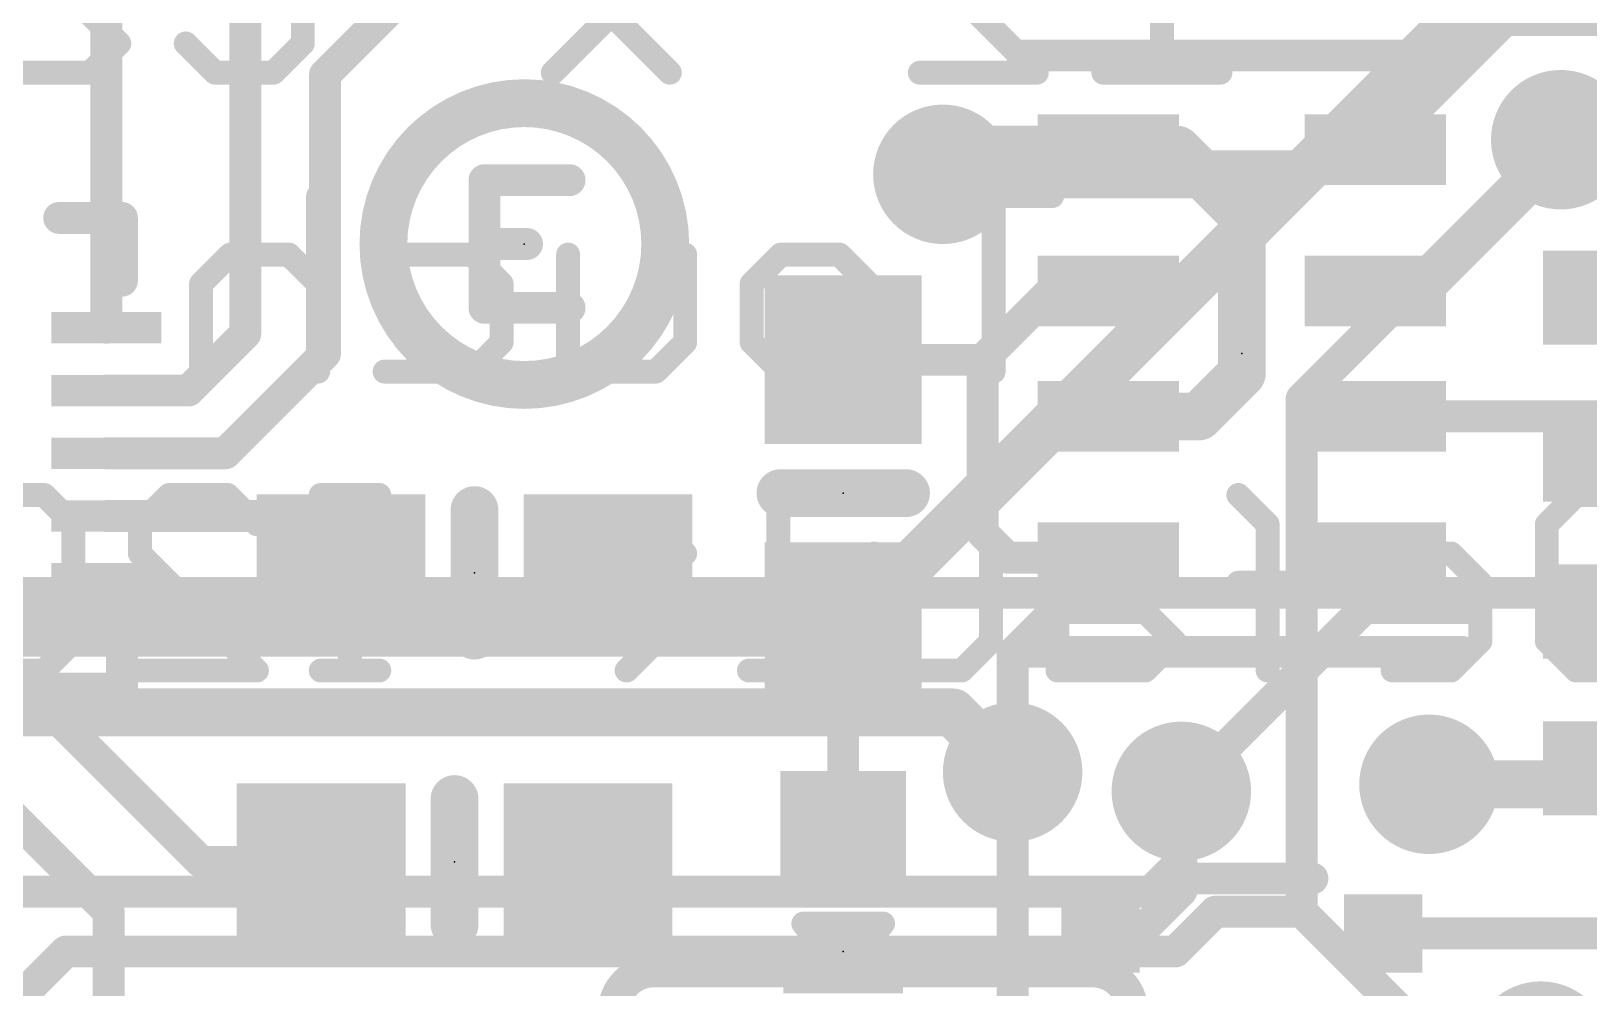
# Model space of a CAD drawing. Extents: x -0.1 to 33.1, y -0.2 to 19.1.
# Drawn here: x 17.43 to 27.36, y 5.99 to 12.09 of the extents above; entities that cross this region are included whole.
import ezdxf

# ---------------------------------------------------------------- set-up
doc = ezdxf.new("R2010")
doc.units = 0
for name, color, linetype in [('1', 12, 'CONTINUOUS'), ('16', 132, 'CONTINUOUS'), ('18', 110, 'CONTINUOUS'), ('21', 40, 'CONTINUOUS'), ('22', 6, 'CONTINUOUS'), ('23', 40, 'CONTINUOUS')]:
    doc.layers.add(name, color=color, linetype=linetype)

# ---------------------------------------------------------------- blocks, each defined once
blk = doc.blocks.new('RECT')
blk.add_solid([(-0.5, -0.5), (0.5, -0.5), (-0.5, 0.5), (0.5, 0.5)])
blk = doc.blocks.new('ROUNDV')
at = {"const_width": 0.5}
blk.add_lwpolyline([(0, -0.25, 1), (0, 0.25, 1), (0, -0.25)], format="xyb", dxfattribs=at)

msp = doc.modelspace()

# ---------------------------------------------------------------- linework, layer by layer
at = {"layer": '1'}
for points, const_width in [([(17.91, 10.198), (17.91, 12.449)], 0.2032), ([(19.304, 11.811), (19.812, 12.319)], 0.2032), ([(25.996, 11.333), (26.885, 12.222)], 0.2032), ([(18.796, 10.16), (18.796, 12.192)], 0.2032), ([(19.304, 10.033), (19.304, 11.811)], 0.2032), ([(23.398, 11.333), (23.241, 11.176)], 0.3048), ([(24.296, 11.333), (23.398, 11.333)], 0.3048), ([(24.296, 11.333), (24.735, 11.333)], 0.3048), ([(24.735, 11.333), (25.146, 10.922)], 0.3048), ([(27.178, 11.2903), (27.178, 11.3965)], 0.2032), ([(27.178, 11.2903), (26.3207, 10.433)], 0.2032), ([(25.146, 10.922), (25.146, 9.906)], 0.3048), ([(23.934, 10.433), (23.495, 9.994)], 0.2032), ([(24.296, 10.433), (23.934, 10.433)], 0.2032), ([(25.996, 10.433), (26.3207, 10.433)], 0.2032), ([(18.434, 9.798), (18.796, 10.16)], 0.2032), ([(18.669, 9.398), (19.304, 10.033)], 0.2032), ([(23.495, 9.994), (22.606, 9.994)], 0.2032), ([(23.495, 9.994), (23.495, 8.89)], 0.2032), ([(25.146, 9.906), (24.873, 9.633)], 0.3048), ([(17.91, 9.798), (18.434, 9.798)], 0.2032), ([(24.873, 9.633), (24.296, 9.633)], 0.3048), ([(27.839, 9.633), (25.996, 9.633)], 0.2032), ([(17.91, 9.398), (18.669, 9.398)], 0.2032), ([(17.91, 8.998), (19.0445, 8.998)], 0.2032), ([(19.0445, 8.998), (19.4065, 8.636)], 0.2032), ([(23.652, 8.733), (23.495, 8.89)], 0.2032), ([(24.296, 8.733), (23.652, 8.733)], 0.2032), ([(24.296, 8.733), (23.6855, 8.1225)], 0.2032), ([(25.996, 8.733), (25.996, 8.479)], 0.2032), ([(0, 8.509), (33.02, 8.509)], 0.2032), ([(25.996, 8.479), (24.7605, 7.2435)], 0.2032), ([(22.606, 8.294), (22.606, 6.973)], 0.2032), ([(23.6855, 8.1225), (23.6855, 7.366)], 0.2032), ([(17.31, 7.998), (18.5135, 6.7945)], 0.2032), ([(17.926, 6.474), (16.91, 7.49)], 0.2032), ([(23.6855, 7.366), (23.6855, 5.7218)], 0.2032), ([(24.7605, 6.6085), (24.7605, 7.2435)], 0.2032), ([(26.3638, 7.263), (26.3384, 7.2884)], 0.3048), ([(18.5135, 6.7945), (19.2795, 6.7945)], 0.2032), ([(24.7605, 6.6085), (24.49, 6.338)], 0.2032), ([(17.926, 6.474), (17.926, 5.3785)], 0.2032), ([(24.246, 6.338), (24.49, 6.338)], 0.2032), ([(26.046, 6.338), (28.067, 6.338)], 0.2032)]:
    msp.add_lwpolyline(points, dxfattribs=dict(at, const_width=const_width))
for points, const_width in [([(19.3548, 11.811, 1), (19.2532, 11.811)], 0.1016), ([(19.2681, 11.8469, 1), (19.3399, 11.7751)], 0.1016), ([(23.398, 11.4092, 1), (23.398, 11.2568)], 0.1524), ([(23.4519, 11.2791, 1), (23.3441, 11.3869)], 0.1524), ([(24.296, 11.4092, 1), (24.296, 11.2568)], 0.1524), ([(24.296, 11.2568, 1), (24.296, 11.4092)], 0.1524), ([(24.7889, 11.3869, 1), (24.6811, 11.2791)], 0.1524), ([(24.735, 11.2568, 1), (24.735, 11.4092)], 0.1524), ([(25.9601, 11.3689, 1), (26.0319, 11.2971)], 0.1016), ([(27.2288, 11.3965, 1), (27.1272, 11.3965)], 0.1016), ([(27.1272, 11.2903, 1), (27.2288, 11.2903)], 0.1016), ([(27.2139, 11.2544, 1), (27.1421, 11.3262)], 0.1016), ([(23.1871, 11.2299, 1), (23.2949, 11.1221)], 0.1524), ([(25.2222, 10.922, 1), (25.0698, 10.922)], 0.1524), ([(25.0921, 10.8681, 1), (25.1999, 10.9759)], 0.1524), ([(23.934, 10.4838, 1), (23.934, 10.3822)], 0.1016), ([(23.9699, 10.3971, 1), (23.8981, 10.4689)], 0.1016), ([(24.296, 10.3822, 1), (24.296, 10.4838)], 0.1016), ([(25.996, 10.4838, 1), (25.996, 10.3822)], 0.1016), ([(26.3207, 10.3822, 1), (26.3207, 10.4838)], 0.1016), ([(26.2848, 10.4689, 1), (26.3566, 10.3971)], 0.1016), ([(17.8592, 10.198, 1), (17.9608, 10.198)], 0.1016), ([(18.8319, 10.1241, 1), (18.7601, 10.1959)], 0.1016), ([(18.7452, 10.16, 1), (18.8468, 10.16)], 0.1016), ([(19.3399, 9.9971, 1), (19.2681, 10.0689)], 0.1016), ([(19.2532, 10.033, 1), (19.3548, 10.033)], 0.1016), ([(22.606, 10.0448, 1), (22.606, 9.9432)], 0.1016), ([(23.5458, 9.994, 1), (23.4442, 9.994)], 0.1016), ([(23.4591, 10.0299, 1), (23.5309, 9.9581)], 0.1016), ([(23.495, 9.9432, 1), (23.495, 10.0448)], 0.1016), ([(25.1999, 9.8521, 1), (25.0921, 9.9599)], 0.1524), ([(25.0698, 9.906, 1), (25.2222, 9.906)], 0.1524), ([(17.91, 9.8488, 1), (17.91, 9.7472)], 0.1016), ([(18.3981, 9.8339, 1), (18.4699, 9.7621)], 0.1016), ([(18.434, 9.7472, 1), (18.434, 9.8488)], 0.1016), ([(24.296, 9.7092, 1), (24.296, 9.5568)], 0.1524), ([(24.8191, 9.6869, 1), (24.9269, 9.5791)], 0.1524), ([(24.873, 9.5568, 1), (24.873, 9.7092)], 0.1524), ([(25.996, 9.6838, 1), (25.996, 9.5822)], 0.1016), ([(17.91, 9.4488, 1), (17.91, 9.3472)], 0.1016), ([(18.6331, 9.4339, 1), (18.7049, 9.3621)], 0.1016), ([(18.669, 9.3472, 1), (18.669, 9.4488)], 0.1016), ([(17.91, 9.0488, 1), (17.91, 8.9472)], 0.1016), ([(19.0804, 9.0339, 1), (19.0086, 8.9621)], 0.1016), ([(19.0445, 8.9472, 1), (19.0445, 9.0488)], 0.1016), ([(23.5309, 8.9259, 1), (23.4591, 8.8541)], 0.1016), ([(23.4442, 8.89, 1), (23.5458, 8.89)], 0.1016), ([(23.652, 8.7838, 1), (23.652, 8.6822)], 0.1016), ([(24.3319, 8.6971, 1), (24.2601, 8.7689)], 0.1016), ([(24.296, 8.6822, 1), (24.296, 8.7838)], 0.1016), ([(26.0468, 8.733, 1), (25.9452, 8.733)], 0.1016), ([(23.6161, 8.6971, 1), (23.6879, 8.7689)], 0.1016), ([(19.3706, 8.6001, 1), (19.4424, 8.6719)], 0.1016), ([(26.0319, 8.4431, 1), (25.9601, 8.5149)], 0.1016), ([(25.9452, 8.479, 1), (26.0468, 8.479)], 0.1016), ([(22.6568, 8.294, 1), (22.5552, 8.294)], 0.1016), ([(23.7363, 8.1225, 1), (23.6347, 8.1225)], 0.1016), ([(23.6496, 8.1584, 1), (23.7214, 8.0866)], 0.1016), ([(23.7363, 7.366, 1), (23.6347, 7.366)], 0.1016), ([(23.6347, 7.366, 1), (23.7363, 7.366)], 0.1016), ([(24.8113, 7.2435, 1), (24.7097, 7.2435)], 0.1016), ([(26.3923, 7.3423, 1), (26.2845, 7.2345)], 0.1524), ([(26.3099, 7.2091, 1), (26.4177, 7.3169)], 0.1524), ([(24.7246, 7.2794, 1), (24.7964, 7.2076)], 0.1016), ([(22.5552, 6.973, 1), (22.6568, 6.973)], 0.1016), ([(18.5135, 6.8453, 1), (18.5135, 6.7437)], 0.1016), ([(18.4776, 6.7586, 1), (18.5494, 6.8304)], 0.1016), ([(19.2795, 6.7437, 1), (19.2795, 6.8453)], 0.1016), ([(24.7097, 6.6085, 1), (24.8113, 6.6085)], 0.1016), ([(24.7964, 6.5726, 1), (24.7246, 6.6444)], 0.1016), ([(17.9768, 6.474, 1), (17.8752, 6.474)], 0.1016), ([(17.8901, 6.4381, 1), (17.9619, 6.5099)], 0.1016), ([(24.246, 6.3888, 1), (24.246, 6.2872)], 0.1016), ([(24.4541, 6.3739, 1), (24.5259, 6.3021)], 0.1016), ([(24.49, 6.2872, 1), (24.49, 6.3888)], 0.1016), ([(26.046, 6.3888, 1), (26.046, 6.2872)], 0.1016)]:
    msp.add_lwpolyline(points, format="xyb", dxfattribs=dict(at, const_width=const_width))
at = {"layer": '16'}
for points, const_width in [([(25.527, 11.176), (26.5603, 12.2093)], 0.3048), ([(26.5603, 12.2093), (28.1767, 12.2093)], 0.3048), ([(27.178, 11.3965), (25.527, 9.7455)], 0.2032), ([(22.606, 8.255), (25.527, 11.176)], 0.3048), ([(23.241, 11.176), (25.527, 11.176)], 0.3048), ([(25.527, 9.7455), (25.527, 6.477)], 0.2032), ([(11.557, 8.255), (22.606, 8.255)], 0.3048), ([(13.5255, 7.747), (23.3045, 7.747)], 0.3048), ([(23.3045, 7.747), (23.6855, 7.366)], 0.3048), ([(24.7605, 6.799), (24.7605, 7.2435)], 0.2032), ([(26.3384, 7.2884), (28.5256, 7.2884)], 0.3048), ([(24.7605, 6.799), (24.5655, 6.604)], 0.2032), ([(24.5655, 6.604), (16.8275, 6.604)], 0.2032), ([(24.7233, 6.223), (24.9773, 6.477)], 0.2032), ([(24.9773, 6.477), (25.527, 6.477)], 0.2032), ([(26.416, 5.588), (25.527, 6.477)], 0.2032), ([(17.2085, 5.7785), (17.653, 6.223)], 0.2032), ([(17.653, 6.223), (24.7233, 6.223)], 0.2032)]:
    msp.add_lwpolyline(points, dxfattribs=dict(at, const_width=const_width))
for points, const_width in [([(26.5603, 12.2855, 1), (26.5603, 12.1331)], 0.1524), ([(26.6142, 12.1554, 1), (26.5064, 12.2632)], 0.1524), ([(27.2139, 11.3606, 1), (27.1421, 11.4324)], 0.1016), ([(23.241, 11.2522, 1), (23.241, 11.0998)], 0.1524), ([(25.5809, 11.1221, 1), (25.4731, 11.2299)], 0.1524), ([(25.527, 11.0998, 1), (25.527, 11.2522)], 0.1524), ([(25.4731, 11.2299, 1), (25.5809, 11.1221)], 0.1524), ([(25.5778, 9.7455, 1), (25.4762, 9.7455)], 0.1016), ([(25.4911, 9.7814, 1), (25.5629, 9.7096)], 0.1016), ([(22.5521, 8.3089, 1), (22.6599, 8.2011)], 0.1524), ([(22.606, 8.1788, 1), (22.606, 8.3312)], 0.1524), ([(23.3584, 7.8009, 1), (23.2506, 7.6931)], 0.1524), ([(23.3045, 7.6708, 1), (23.3045, 7.8232)], 0.1524), ([(23.6316, 7.3121, 1), (23.7394, 7.4199)], 0.1524), ([(24.8113, 7.2435, 1), (24.7097, 7.2435)], 0.1016), ([(26.3384, 7.3646, 1), (26.3384, 7.2122)], 0.1524), ([(24.7097, 6.799, 1), (24.8113, 6.799)], 0.1016), ([(24.7964, 6.7631, 1), (24.7246, 6.8349)], 0.1016), ([(24.5296, 6.6399, 1), (24.6014, 6.5681)], 0.1016), ([(24.5655, 6.5532, 1), (24.5655, 6.6548)], 0.1016), ([(24.9773, 6.5278, 1), (24.9773, 6.4262)], 0.1016), ([(25.0132, 6.4411, 1), (24.9414, 6.5129)], 0.1016), ([(25.5629, 6.5129, 1), (25.4911, 6.4411)], 0.1016), ([(25.527, 6.4262, 1), (25.527, 6.5278)], 0.1016), ([(25.4762, 6.477, 1), (25.5778, 6.477)], 0.1016), ([(17.653, 6.2738, 1), (17.653, 6.1722)], 0.1016), ([(17.6889, 6.1871, 1), (17.6171, 6.2589)], 0.1016), ([(24.6874, 6.2589, 1), (24.7592, 6.1871)], 0.1016), ([(24.7233, 6.1722, 1), (24.7233, 6.2738)], 0.1016)]:
    msp.add_lwpolyline(points, format="xyb", dxfattribs=dict(at, const_width=const_width))
at = {"layer": '21'}
for points, const_width in [([(23.746, 11.933), (26.546, 11.933)], 0.2032), ([(20.8623, 11.1386), (20.32, 11.1386)], 0.2032), ([(20.32, 11.1386), (20.32, 10.3251)], 0.2032), ([(17.61, 10.898), (18.01, 10.898)], 0.2032), ([(18.01, 10.898), (18.01, 10.498)], 0.2032), ([(20.32, 10.7318), (20.5912, 10.7318)], 0.2032), ([(20.32, 10.3251), (20.8623, 10.3251)], 0.2032), ([(22.206, 9.144), (23.006, 9.144)], 0.3048), ([(20.2565, 8.236), (20.2565, 9.036)], 0.3048), ([(18.01, 7.898), (18.01, 8.298)], 0.2032), ([(26.546, 8.133), (23.746, 8.133)], 0.2032), ([(17.61, 7.898), (18.01, 7.898)], 0.2032), ([(20.1295, 7.1945), (20.1295, 6.3945)], 0.3048), ([(24.696, 6.688), (25.596, 6.688)], 0.2032), ([(22.86, 6.4008), (22.352, 6.4008)], 0.1524), ([(22.352, 6.4008), (22.606, 6.0833)], 0.1524), ([(22.606, 6.0833), (22.86, 6.4008)], 0.1524), ([(22.4739, 6.2484), (22.7381, 6.2484)], 0.1524), ([(22.5958, 6.096), (22.6162, 6.096)], 0.1524)]:
    msp.add_lwpolyline(points, dxfattribs=dict(at, const_width=const_width))
for points, const_width in [([(23.746, 11.9838, 1), (23.746, 11.8822)], 0.1016), ([(26.546, 11.8822, 1), (26.546, 11.9838)], 0.1016), ([(20.574, 9.8335, 1), (20.574, 11.6295, 1), (20.574, 9.8335)], 0.3048), ([(20.32, 11.1894, 1), (20.32, 11.0878)], 0.1016), ([(20.3708, 11.1386, 1), (20.2692, 11.1386)], 0.1016), ([(20.8623, 11.0878, 1), (20.8623, 11.1894)], 0.1016), ([(17.61, 10.9488, 1), (17.61, 10.8472)], 0.1016), ([(18.0608, 10.898, 1), (17.9592, 10.898)], 0.1016), ([(18.01, 10.8472, 1), (18.01, 10.9488)], 0.1016), ([(20.32, 10.7826, 1), (20.32, 10.681)], 0.1016), ([(20.5912, 10.681, 1), (20.5912, 10.7826)], 0.1016), ([(17.9592, 10.498, 1), (18.0608, 10.498)], 0.1016), ([(20.32, 10.3759, 1), (20.32, 10.2743)], 0.1016), ([(20.8623, 10.2743, 1), (20.8623, 10.3759)], 0.1016), ([(20.2692, 10.3251, 1), (20.3708, 10.3251)], 0.1016), ([(22.206, 9.2202, 1), (22.206, 9.0678)], 0.1524), ([(23.006, 9.0678, 1), (23.006, 9.2202)], 0.1524), ([(20.3327, 9.036, 1), (20.1803, 9.036)], 0.1524), ([(18.0608, 8.298, 1), (17.9592, 8.298)], 0.1016), ([(20.1803, 8.236, 1), (20.3327, 8.236)], 0.1524), ([(23.746, 8.1838, 1), (23.746, 8.0822)], 0.1016), ([(26.546, 8.0822, 1), (26.546, 8.1838)], 0.1016), ([(17.61, 7.9488, 1), (17.61, 7.8472)], 0.1016), ([(17.9592, 7.898, 1), (18.0608, 7.898)], 0.1016), ([(18.01, 7.8472, 1), (18.01, 7.9488)], 0.1016), ([(20.2057, 7.1945, 1), (20.0533, 7.1945)], 0.1524), ([(24.696, 6.7388, 1), (24.696, 6.6372)], 0.1016), ([(25.596, 6.6372, 1), (25.596, 6.7388)], 0.1016), ([(20.0533, 6.3945, 1), (20.2057, 6.3945)], 0.1524), ([(22.352, 6.4389, 1), (22.352, 6.3627)], 0.0762), ([(22.3818, 6.4246, 1), (22.3222, 6.377)], 0.0762), ([(22.8898, 6.377, 1), (22.8302, 6.4246)], 0.0762), ([(22.86, 6.3627, 1), (22.86, 6.4389)], 0.0762), ([(22.4739, 6.2865, 1), (22.4739, 6.2103)], 0.0762), ([(22.7381, 6.2103, 1), (22.7381, 6.2865)], 0.0762), ([(22.5958, 6.1341, 1), (22.5958, 6.0579)], 0.0762), ([(22.6162, 6.0579, 1), (22.6162, 6.1341)], 0.0762), ([(22.5762, 6.1071, 1), (22.6358, 6.0595)], 0.0762), ([(22.5762, 6.0595, 1), (22.6358, 6.1071)], 0.0762)]:
    msp.add_lwpolyline(points, format="xyb", dxfattribs=dict(at, const_width=const_width))
at = {"layer": '22'}
for points, const_width in [([(24.6365, 12.9423), (24.6365, 11.8237)], 0.1524), ([(19.1624, 12.7558), (19.1624, 12.0101)], 0.1524), ([(21.5012, 12.5694), (20.7555, 11.8237)], 0.1524), ([(21.5012, 11.8237), (20.7555, 12.5694)], 0.1524), ([(23.84, 11.8237), (23.0943, 12.5694)], 0.1524), ([(17.993, 12.0101), (17.8066, 12.1966)], 0.1524), ([(17.8066, 11.8237), (17.993, 12.0101)], 0.1524), ([(18.6031, 11.8237), (18.4167, 12.0101)], 0.1524), ([(19.1624, 12.0101), (18.976, 11.8237)], 0.1524), ([(17.2473, 11.8237), (17.8066, 11.8237)], 0.1524), ([(18.976, 11.8237), (18.6031, 11.8237)], 0.1524), ([(23.0943, 11.8237), (23.84, 11.8237)], 0.1524), ([(25.0094, 11.8237), (24.2637, 11.8237)], 0.1524), ([(19.2599, 11.0373), (19.2599, 9.9187)], 0.1524), ([(23.9374, 11.0373), (23.1917, 11.0373)], 0.1524), ([(23.5646, 9.9187), (23.5646, 11.0373)], 0.1524), ([(18.7006, 10.6644), (18.5142, 10.478)], 0.1524), ([(19.0734, 10.6644), (18.7006, 10.6644)], 0.1524), ([(19.2599, 10.478), (19.0734, 10.6644)], 0.1524), ([(19.6836, 10.6644), (20.2428, 10.6644)], 0.1524), ([(20.2428, 10.6644), (20.4293, 10.478)], 0.1524), ([(20.8529, 9.9187), (20.8529, 10.6644)], 0.1524), ([(21.5987, 10.6644), (21.5987, 10.1051)], 0.1524), ([(22.0223, 10.478), (22.2088, 10.6644)], 0.1524), ([(22.2088, 10.6644), (22.5816, 10.6644)], 0.1524), ([(22.5816, 10.6644), (22.7681, 10.478)], 0.1524), ([(18.5142, 10.478), (18.5142, 9.9187)], 0.1524), ([(20.4293, 10.478), (20.4293, 10.1051)], 0.1524), ([(22.0223, 10.1051), (22.0223, 10.478)], 0.1524), ([(22.7681, 10.478), (22.7681, 10.1051)], 0.1524), ([(20.4293, 10.1051), (20.2428, 9.9187)], 0.1524), ([(21.5987, 10.1051), (21.4122, 9.9187)], 0.1524), ([(22.2088, 9.9187), (22.0223, 10.1051)], 0.1524), ([(22.7681, 10.1051), (22.5816, 9.9187)], 0.1524), ([(20.2428, 9.9187), (19.6836, 9.9187)], 0.1524), ([(21.4122, 9.9187), (20.8529, 9.9187)], 0.1524), ([(22.5816, 9.9187), (22.2088, 9.9187)], 0.1524), ([(17.1414, 9.1323), (17.5143, 9.1323)], 0.1524), ([(17.5143, 9.1323), (17.7007, 8.9458)], 0.1524), ([(18.1244, 8.9458), (18.3108, 9.1323)], 0.1524), ([(18.3108, 9.1323), (18.6836, 9.1323)], 0.1524), ([(18.6836, 9.1323), (18.8701, 8.9458)], 0.1524), ([(19.6497, 9.1323), (19.2768, 9.1323)], 0.1524), ([(19.4632, 8.0137), (19.4632, 9.1323)], 0.1524), ([(22.3783, 9.1323), (22.1918, 9.1323)], 0.1524), ([(22.1918, 9.1323), (22.1918, 8.0137)], 0.1524), ([(25.3102, 8.9458), (25.1238, 9.1323)], 0.1524), ([(27.0897, 8.9458), (27.2762, 9.1323)], 0.1524), ([(27.2762, 9.1323), (27.8354, 9.1323)], 0.1524), ([(17.7007, 8.9458), (17.7007, 8.2001)], 0.1524), ([(18.1244, 8.7594), (18.1244, 8.9458)], 0.1524), ([(21.4122, 8.9458), (21.4122, 8.2001)], 0.1524), ([(25.3102, 8.0137), (25.3102, 8.9458)], 0.1524), ([(27.0897, 8.2001), (27.0897, 8.9458)], 0.1524), ([(18.8701, 8.0137), (18.1244, 8.7594)], 0.1524), ([(21.5987, 8.7594), (21.2258, 8.7594)], 0.1524), ([(22.802, 8.0137), (22.802, 8.7594)], 0.1524), ([(23.5477, 8.7594), (23.5477, 8.2001)], 0.1524), ([(24.1578, 8.7594), (23.9714, 8.573)], 0.1524), ([(24.5306, 8.7594), (24.1578, 8.7594)], 0.1524), ([(26.1068, 8.7594), (25.9203, 8.573)], 0.1524), ([(26.4796, 8.7594), (26.1068, 8.7594)], 0.1524), ([(26.666, 8.573), (26.4796, 8.7594)], 0.1524), ([(23.9714, 8.573), (23.9714, 8.0137)], 0.1524), ([(25.4967, 8.573), (25.1238, 8.573)], 0.1524), ([(25.9203, 8.573), (25.9203, 8.3865)], 0.1524), ([(26.666, 8.2001), (26.666, 8.573)], 0.1524), ([(24.5306, 8.3865), (23.9714, 8.3865)], 0.1524), ([(24.7171, 8.2001), (24.5306, 8.3865)], 0.1524), ([(25.9203, 8.3865), (26.666, 8.3865)], 0.1524), ([(17.7007, 8.2001), (17.5143, 8.0137)], 0.1524), ([(21.4122, 8.2001), (21.2258, 8.0137)], 0.1524), ([(23.5477, 8.2001), (23.3612, 8.0137)], 0.1524), ([(24.5306, 8.0137), (24.7171, 8.2001)], 0.1524), ([(26.4796, 8.0137), (26.666, 8.2001)], 0.1524), ([(27.2762, 8.0137), (27.0897, 8.2001)], 0.1524), ([(17.5143, 8.0137), (17.1414, 8.0137)], 0.1524), ([(18.1244, 8.0137), (18.8701, 8.0137)], 0.1524), ([(19.6497, 8.0137), (19.2768, 8.0137)], 0.1524), ([(22.3783, 8.0137), (22.0054, 8.0137)], 0.1524), ([(23.3612, 8.0137), (22.802, 8.0137)], 0.1524), ([(23.9714, 8.0137), (24.5306, 8.0137)], 0.1524), ([(26.1068, 8.0137), (26.4796, 8.0137)], 0.1524), ([(27.8354, 8.0137), (27.2762, 8.0137)], 0.1524), ([(24.1935, 6.096), (21.3995, 6.096)], 0.2032)]:
    msp.add_lwpolyline(points, dxfattribs=dict(at, const_width=const_width))
for points, const_width in [([(18.02, 11.9832, 1), (17.9661, 12.0371)], 0.0762), ([(17.9661, 11.9832, 1), (18.02, 12.0371)], 0.0762), ([(18.4436, 12.0371, 1), (18.3898, 11.9832)], 0.0762), ([(19.1243, 12.0101, 1), (19.2005, 12.0101)], 0.0762), ([(19.1894, 11.9832, 1), (19.1355, 12.0371)], 0.0762), ([(17.7796, 11.8506, 1), (17.8335, 11.7968)], 0.0762), ([(17.8066, 11.7856, 1), (17.8066, 11.8618)], 0.0762), ([(18.6031, 11.8618, 1), (18.6031, 11.7856)], 0.0762), ([(18.5762, 11.7968, 1), (18.6301, 11.8506)], 0.0762), ([(18.949, 11.8506, 1), (19.0029, 11.7968)], 0.0762), ([(18.976, 11.7856, 1), (18.976, 11.8618)], 0.0762), ([(20.7286, 11.8506, 1), (20.7824, 11.7968)], 0.0762), ([(21.4743, 11.7968, 1), (21.5281, 11.8506)], 0.0762), ([(23.0943, 11.8618, 1), (23.0943, 11.7856)], 0.0762), ([(23.8131, 11.7968, 1), (23.8669, 11.8506)], 0.0762), ([(23.84, 11.7856, 1), (23.84, 11.8618)], 0.0762), ([(24.2637, 11.8618, 1), (24.2637, 11.7856)], 0.0762), ([(24.5984, 11.8237, 1), (24.6746, 11.8237)], 0.0762), ([(25.0094, 11.7856, 1), (25.0094, 11.8618)], 0.0762), ([(19.298, 11.0373, 1), (19.2218, 11.0373)], 0.0762), ([(23.1917, 11.0754, 1), (23.1917, 10.9992)], 0.0762), ([(23.6027, 11.0373, 1), (23.5265, 11.0373)], 0.0762), ([(23.9374, 10.9992, 1), (23.9374, 11.0754)], 0.0762), ([(18.7006, 10.7025, 1), (18.7006, 10.6263)], 0.0762), ([(18.7275, 10.6375, 1), (18.6736, 10.6913)], 0.0762), ([(19.1004, 10.6913, 1), (19.0465, 10.6375)], 0.0762), ([(19.0734, 10.6263, 1), (19.0734, 10.7025)], 0.0762), ([(19.6836, 10.7025, 1), (19.6836, 10.6263)], 0.0762), ([(20.2698, 10.6913, 1), (20.2159, 10.6375)], 0.0762), ([(20.2428, 10.6263, 1), (20.2428, 10.7025)], 0.0762), ([(20.891, 10.6644, 1), (20.8148, 10.6644)], 0.0762), ([(21.6368, 10.6644, 1), (21.5606, 10.6644)], 0.0762), ([(22.2088, 10.7025, 1), (22.2088, 10.6263)], 0.0762), ([(22.2357, 10.6375, 1), (22.1818, 10.6913)], 0.0762), ([(22.6086, 10.6913, 1), (22.5547, 10.6375)], 0.0762), ([(22.5816, 10.6263, 1), (22.5816, 10.7025)], 0.0762), ([(18.4872, 10.5049, 1), (18.5411, 10.451)], 0.0762), ([(18.5523, 10.478, 1), (18.4761, 10.478)], 0.0762), ([(19.2329, 10.451, 1), (19.2868, 10.5049)], 0.0762), ([(20.4674, 10.478, 1), (20.3912, 10.478)], 0.0762), ([(20.4023, 10.451, 1), (20.4562, 10.5049)], 0.0762), ([(22.0604, 10.478, 1), (21.9842, 10.478)], 0.0762), ([(21.9954, 10.5049, 1), (22.0493, 10.451)], 0.0762), ([(22.8062, 10.478, 1), (22.73, 10.478)], 0.0762), ([(22.7411, 10.451, 1), (22.795, 10.5049)], 0.0762), ([(20.3912, 10.1051, 1), (20.4674, 10.1051)], 0.0762), ([(20.4562, 10.0782, 1), (20.4023, 10.1321)], 0.0762), ([(21.5606, 10.1051, 1), (21.6368, 10.1051)], 0.0762), ([(21.6256, 10.0782, 1), (21.5717, 10.1321)], 0.0762), ([(22.0493, 10.1321, 1), (21.9954, 10.0782)], 0.0762), ([(21.9842, 10.1051, 1), (22.0604, 10.1051)], 0.0762), ([(22.73, 10.1051, 1), (22.8062, 10.1051)], 0.0762), ([(22.795, 10.0782, 1), (22.7411, 10.1321)], 0.0762), ([(18.4761, 9.9187, 1), (18.5523, 9.9187)], 0.0762), ([(19.2218, 9.9187, 1), (19.298, 9.9187)], 0.0762), ([(19.6836, 9.9568, 1), (19.6836, 9.8806)], 0.0762), ([(20.2159, 9.9456, 1), (20.2698, 9.8918)], 0.0762), ([(20.2428, 9.8806, 1), (20.2428, 9.9568)], 0.0762), ([(20.8529, 9.9568, 1), (20.8529, 9.8806)], 0.0762), ([(20.8148, 9.9187, 1), (20.891, 9.9187)], 0.0762), ([(21.3853, 9.9456, 1), (21.4392, 9.8918)], 0.0762), ([(21.4122, 9.8806, 1), (21.4122, 9.9568)], 0.0762), ([(22.2088, 9.9568, 1), (22.2088, 9.8806)], 0.0762), ([(22.1818, 9.8918, 1), (22.2357, 9.9456)], 0.0762), ([(22.5547, 9.9456, 1), (22.6086, 9.8918)], 0.0762), ([(22.5816, 9.8806, 1), (22.5816, 9.9568)], 0.0762), ([(23.5265, 9.9187, 1), (23.6027, 9.9187)], 0.0762), ([(17.5412, 9.1592, 1), (17.4873, 9.1053)], 0.0762), ([(17.5143, 9.0942, 1), (17.5143, 9.1704)], 0.0762), ([(18.3108, 9.1704, 1), (18.3108, 9.0942)], 0.0762), ([(18.3377, 9.1053, 1), (18.2839, 9.1592)], 0.0762), ([(18.7106, 9.1592, 1), (18.6567, 9.1053)], 0.0762), ([(18.6836, 9.0942, 1), (18.6836, 9.1704)], 0.0762), ([(19.2768, 9.1704, 1), (19.2768, 9.0942)], 0.0762), ([(19.5013, 9.1323, 1), (19.4251, 9.1323)], 0.0762), ([(19.6497, 9.0942, 1), (19.6497, 9.1704)], 0.0762), ([(22.1918, 9.1704, 1), (22.1918, 9.0942)], 0.0762), ([(22.2299, 9.1323, 1), (22.1537, 9.1323)], 0.0762), ([(22.3783, 9.0942, 1), (22.3783, 9.1704)], 0.0762), ([(25.1507, 9.1592, 1), (25.0969, 9.1053)], 0.0762), ([(27.2762, 9.1704, 1), (27.2762, 9.0942)], 0.0762), ([(27.3031, 9.1053, 1), (27.2492, 9.1592)], 0.0762), ([(17.7388, 8.9458, 1), (17.6626, 8.9458)], 0.0762), ([(17.6737, 8.9189, 1), (17.7276, 8.9728)], 0.0762), ([(18.0974, 8.9728, 1), (18.1513, 8.9189)], 0.0762), ([(18.1625, 8.9458, 1), (18.0863, 8.9458)], 0.0762), ([(18.8431, 8.9189, 1), (18.897, 8.9728)], 0.0762), ([(21.4503, 8.9458, 1), (21.3741, 8.9458)], 0.0762), ([(25.3483, 8.9458, 1), (25.2721, 8.9458)], 0.0762), ([(25.2833, 8.9189, 1), (25.3372, 8.9728)], 0.0762), ([(27.1278, 8.9458, 1), (27.0516, 8.9458)], 0.0762), ([(27.0628, 8.9728, 1), (27.1167, 8.9189)], 0.0762), ([(18.1513, 8.7863, 1), (18.0974, 8.7325)], 0.0762), ([(21.2258, 8.7975, 1), (21.2258, 8.7213)], 0.0762), ([(21.5987, 8.7213, 1), (21.5987, 8.7975)], 0.0762), ([(22.8401, 8.7594, 1), (22.7639, 8.7594)], 0.0762), ([(23.5858, 8.7594, 1), (23.5096, 8.7594)], 0.0762), ([(24.1578, 8.7975, 1), (24.1578, 8.7213)], 0.0762), ([(24.1847, 8.7325, 1), (24.1308, 8.7863)], 0.0762), ([(24.5306, 8.7213, 1), (24.5306, 8.7975)], 0.0762), ([(26.1068, 8.7975, 1), (26.1068, 8.7213)], 0.0762), ([(26.1337, 8.7325, 1), (26.0798, 8.7863)], 0.0762), ([(26.5066, 8.7863, 1), (26.4527, 8.7325)], 0.0762), ([(26.4796, 8.7213, 1), (26.4796, 8.7975)], 0.0762), ([(18.0863, 8.7594, 1), (18.1625, 8.7594)], 0.0762), ([(23.9444, 8.5999, 1), (23.9983, 8.546)], 0.0762), ([(24.0095, 8.573, 1), (23.9333, 8.573)], 0.0762), ([(25.1238, 8.6111, 1), (25.1238, 8.5349)], 0.0762), ([(25.4967, 8.5349, 1), (25.4967, 8.6111)], 0.0762), ([(25.9584, 8.573, 1), (25.8822, 8.573)], 0.0762), ([(25.8934, 8.5999, 1), (25.9473, 8.546)], 0.0762), ([(26.7041, 8.573, 1), (26.6279, 8.573)], 0.0762), ([(26.6391, 8.546, 1), (26.693, 8.5999)], 0.0762), ([(23.9714, 8.4246, 1), (23.9714, 8.3484)], 0.0762), ([(24.5576, 8.4135, 1), (24.5037, 8.3596)], 0.0762), ([(24.5306, 8.3484, 1), (24.5306, 8.4246)], 0.0762), ([(25.9203, 8.4246, 1), (25.9203, 8.3484)], 0.0762), ([(26.666, 8.3484, 1), (26.666, 8.4246)], 0.0762), ([(25.8822, 8.3865, 1), (25.9584, 8.3865)], 0.0762), ([(17.7276, 8.1732, 1), (17.6737, 8.2271)], 0.0762), ([(21.4392, 8.1732, 1), (21.3853, 8.2271)], 0.0762), ([(23.5746, 8.1732, 1), (23.5207, 8.2271)], 0.0762), ([(24.744, 8.1732, 1), (24.6901, 8.2271)], 0.0762), ([(24.6901, 8.1732, 1), (24.744, 8.2271)], 0.0762), ([(26.693, 8.1732, 1), (26.6391, 8.2271)], 0.0762), ([(27.1167, 8.2271, 1), (27.0628, 8.1732)], 0.0762), ([(17.6626, 8.2001, 1), (17.7388, 8.2001)], 0.0762), ([(21.3741, 8.2001, 1), (21.4503, 8.2001)], 0.0762), ([(23.5096, 8.2001, 1), (23.5858, 8.2001)], 0.0762), ([(26.6279, 8.2001, 1), (26.7041, 8.2001)], 0.0762), ([(27.0516, 8.2001, 1), (27.1278, 8.2001)], 0.0762), ([(17.4873, 8.0406, 1), (17.5412, 7.9868)], 0.0762), ([(17.5143, 7.9756, 1), (17.5143, 8.0518)], 0.0762), ([(18.1244, 8.0518, 1), (18.1244, 7.9756)], 0.0762), ([(18.8431, 7.9868, 1), (18.897, 8.0406)], 0.0762), ([(18.8701, 7.9756, 1), (18.8701, 8.0518)], 0.0762), ([(19.2768, 8.0518, 1), (19.2768, 7.9756)], 0.0762), ([(19.4251, 8.0137, 1), (19.5013, 8.0137)], 0.0762), ([(19.6497, 7.9756, 1), (19.6497, 8.0518)], 0.0762), ([(21.1989, 8.0406, 1), (21.2528, 7.9868)], 0.0762), ([(22.0054, 8.0518, 1), (22.0054, 7.9756)], 0.0762), ([(22.1537, 8.0137, 1), (22.2299, 8.0137)], 0.0762), ([(22.3783, 7.9756, 1), (22.3783, 8.0518)], 0.0762), ([(22.802, 8.0518, 1), (22.802, 7.9756)], 0.0762), ([(22.7639, 8.0137, 1), (22.8401, 8.0137)], 0.0762), ([(23.3343, 8.0406, 1), (23.3882, 7.9868)], 0.0762), ([(23.3612, 7.9756, 1), (23.3612, 8.0518)], 0.0762), ([(23.9714, 8.0518, 1), (23.9714, 7.9756)], 0.0762), ([(23.9333, 8.0137, 1), (24.0095, 8.0137)], 0.0762), ([(24.5037, 8.0406, 1), (24.5576, 7.9868)], 0.0762), ([(24.5306, 7.9756, 1), (24.5306, 8.0518)], 0.0762), ([(25.2721, 8.0137, 1), (25.3483, 8.0137)], 0.0762), ([(26.1068, 8.0518, 1), (26.1068, 7.9756)], 0.0762), ([(26.4527, 8.0406, 1), (26.5066, 7.9868)], 0.0762), ([(26.4796, 7.9756, 1), (26.4796, 8.0518)], 0.0762), ([(27.2762, 8.0518, 1), (27.2762, 7.9756)], 0.0762), ([(27.2492, 7.9868, 1), (27.3031, 8.0406)], 0.0762), ([(21.3995, 6.096, 0.4142), (21.1455, 5.842)], 0.2032), ([(21.3995, 6.1468, 1), (21.3995, 6.0452)], 0.1016), ([(21.3995, 6.0452, 1), (21.3995, 6.1468)], 0.1016), ([(24.4475, 5.842, 0.4142), (24.1935, 6.096)], 0.2032), ([(24.1935, 6.1468, 1), (24.1935, 6.0452)], 0.1016), ([(24.1935, 6.0452, 1), (24.1935, 6.1468)], 0.1016)]:
    msp.add_lwpolyline(points, format="xyb", dxfattribs=dict(at, const_width=const_width))
at = {"layer": '23'}
for p in [(20.574, 10.7315), (25.146, 10.033), (22.606, 9.144), (20.2565, 8.636), (20.1295, 6.7945), (22.606, 6.223)]:
    msp.add_point(p, dxfattribs=at)

# ---------------------------------------------------------------- block references
at = {"layer": '1'}
for p, xscale, yscale, rotation in [((24.296, 11.333), 0.45, 0.9, 270), ((25.996, 11.333), 0.45, 0.9, 270), ((24.296, 10.433), 0.45, 0.9, 270), ((25.996, 10.433), 0.45, 0.9, 270), ((27.839, 10.39), 1.55, 0.6, 180), ((17.91, 10.198), 0.7, 0.2, 180), ((17.91, 9.798), 0.7, 0.2, 180), ((24.296, 9.633), 0.45, 0.9, 270), ((25.996, 9.633), 0.45, 0.9, 270), ((27.839, 9.39), 1.55, 0.6, 180), ((17.91, 9.398), 0.7, 0.2, 180), ((17.91, 8.998), 0.7, 0.2, 180), ((24.296, 8.733), 0.45, 0.9, 270), ((25.996, 8.733), 0.45, 0.9, 270), ((17.91, 8.598), 0.7, 0.2, 180), ((27.839, 8.39), 1.55, 0.6, 180), ((27.839, 7.39), 1.55, 0.6, 180), ((22.606, 6.973), 0.8, 0.8, 180), ((24.246, 6.338), 0.5, 0.5, 90), ((26.046, 6.338), 0.5, 0.5, 90)]:
    msp.add_blockref('RECT', p, dxfattribs=dict(at, xscale=xscale, yscale=yscale, rotation=rotation))
at = {"layer": '1', "xscale": 1.075}
for p, rotation in [((22.606, 9.994), 90), ((19.4065, 8.636), 180), ((21.1065, 8.636), 180), ((22.606, 8.294), 90)]:
    msp.add_blockref('RECT', p, dxfattribs=dict(at, rotation=rotation))
for p in [(19.2795, 6.7945), (20.9795, 6.7945)]:
    msp.add_blockref('RECT', p, dxfattribs=at)
at = {"layer": '18', "xscale": 0.889, "yscale": 0.889}
for p in [(27.178, 11.3965), (27.178, 11.3965), (23.241, 11.176), (23.241, 11.176), (23.6855, 7.366), (23.6855, 7.366), (24.7605, 7.2435), (24.7605, 7.2435), (26.3384, 7.2884), (26.3384, 7.2884), (27.051, 5.588), (27.051, 5.588)]:
    msp.add_blockref('ROUNDV', p, dxfattribs=at)
at = {"layer": '21', "xscale": 0.762, "yscale": 0.127, "rotation": 180}
msp.add_blockref('RECT', (22.606, 6.0198), dxfattribs=at)

doc.saveas('drawing.dxf')
